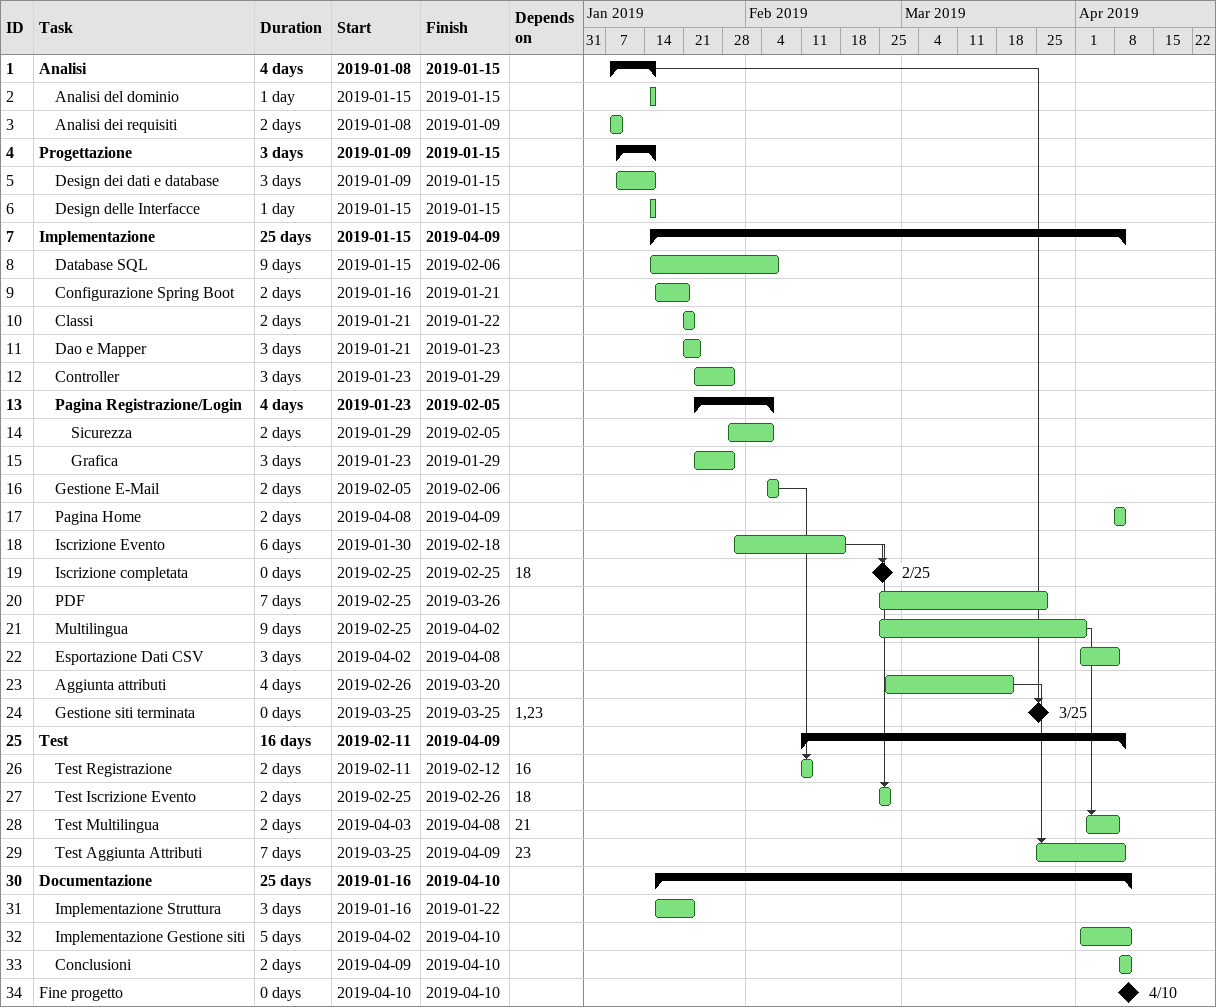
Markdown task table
| ID | Level | Task | Duration | Start | Finish | Predecessors |
|---|---|---|---|---|---|---|
| 1 | 1 | **Analisi** | 4d | 2019-01-08 | 2019-01-15 |  |
| 2 | 2 | Analisi del dominio | 1d | 2019-01-15 | 2019-01-15 |  |
| 3 | 2 | Analisi dei requisiti | 2d | 2019-01-08 | 2019-01-09 |  |
| 4 | 1 | **Progettazione** | 3d | 2019-01-09 | 2019-01-15 |  |
| 5 | 2 | Design dei dati e database | 3d | 2019-01-09 | 2019-01-15 |  |
| 6 | 2 | Design delle Interfacce | 1d | 2019-01-15 | 2019-01-15 |  |
| 7 | 1 | **Implementazione** | 25d | 2019-01-15 | 2019-04-09 |  |
| 8 | 2 | Database SQL | 9d | 2019-01-15 | 2019-02-06 |  |
| 9 | 2 | Configurazione Spring Boot | 2d | 2019-01-16 | 2019-01-21 |  |
| 10 | 2 | Classi | 2d | 2019-01-21 | 2019-01-22 |  |
| 11 | 2 | Dao e Mapper | 3d | 2019-01-21 | 2019-01-23 |  |
| 12 | 2 | Controller | 3d | 2019-01-23 | 2019-01-29 |  |
| 13 | 2 | **Pagina Registrazione/Login** | 4d | 2019-01-23 | 2019-02-05 |  |
| 14 | 3 | Sicurezza | 2d | 2019-01-29 | 2019-02-05 |  |
| 15 | 3 | Grafica | 3d | 2019-01-23 | 2019-01-29 |  |
| 16 | 2 | Gestione E-Mail | 2d | 2019-02-05 | 2019-02-06 |  |
| 17 | 2 | Pagina Home | 2d | 2019-04-08 | 2019-04-09 |  |
| 18 | 2 | Iscrizione Evento | 6d | 2019-01-30 | 2019-02-18 |  |
| 19 | 2 | Iscrizione completata | 0d | 2019-02-25 | 2019-02-25 | 18 |
| 20 | 2 | PDF | 7d | 2019-02-25 | 2019-03-26 |  |
| 21 | 2 | Multilingua | 9d | 2019-02-25 | 2019-04-02 |  |
| 22 | 2 | Esportazione Dati CSV | 3d | 2019-04-02 | 2019-04-08 |  |
| 23 | 2 | Aggiunta attributi | 4d | 2019-02-26 | 2019-03-20 |  |
| 24 | 2 | Gestione siti terminata | 0d | 2019-03-25 | 2019-03-25 | 1, 23 |
| 25 | 1 | **Test** | 16d | 2019-02-11 | 2019-04-09 |  |
| 26 | 2 | Test Registrazione | 2d | 2019-02-11 | 2019-02-12 | 16 |
| 27 | 2 | Test Iscrizione Evento | 2d | 2019-02-25 | 2019-02-26 | 18 |
| 28 | 2 | Test Multilingua | 2d | 2019-04-03 | 2019-04-08 | 21 |
| 29 | 2 | Test Aggiunta Attributi | 7d | 2019-03-25 | 2019-04-09 | 23 |
| 30 | 1 | **Documentazione** | 25d | 2019-01-16 | 2019-04-10 |  |
| 31 | 2 | Implementazione Struttura | 3d | 2019-01-16 | 2019-01-22 |  |
| 32 | 2 | Implementazione Gestione siti | 5d | 2019-04-02 | 2019-04-10 |  |
| 33 | 2 | Conclusioni | 2d | 2019-04-09 | 2019-04-10 |  |
| 34 | 1 | Fine progetto | 0d | 2019-04-10 | 2019-04-10 |  |
